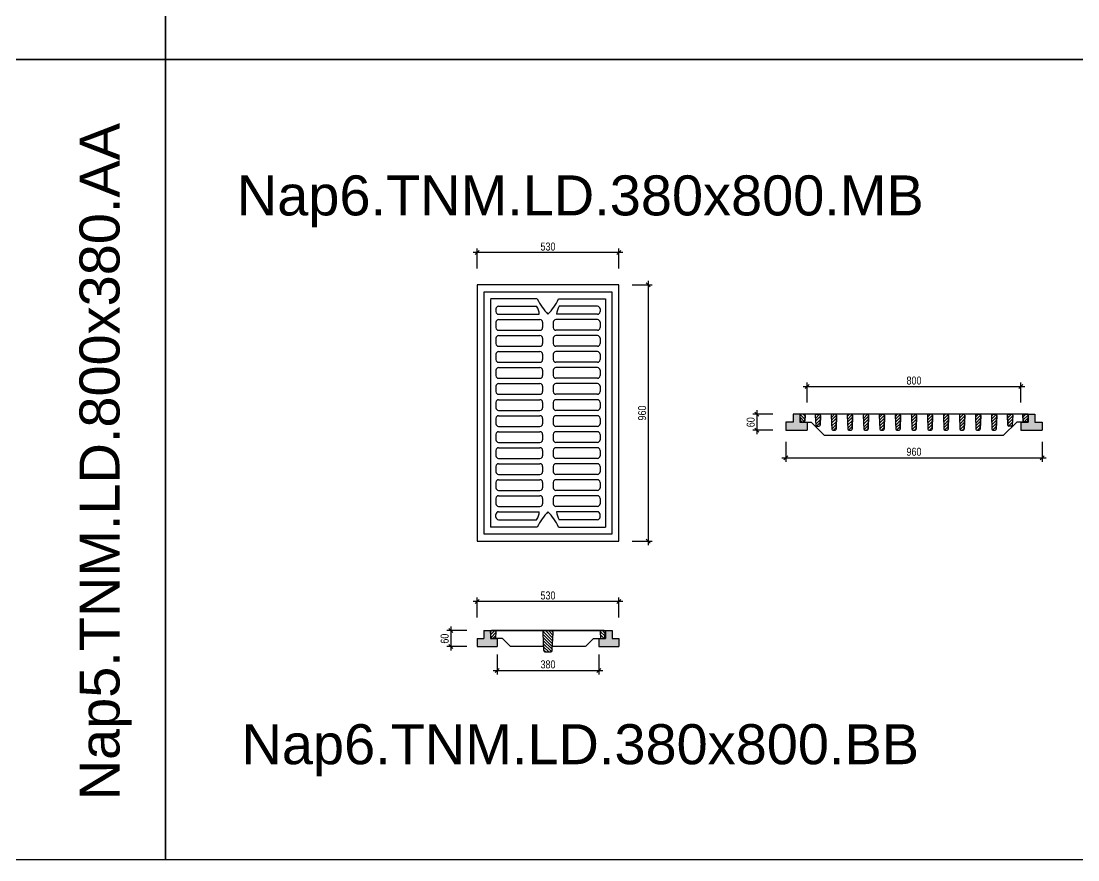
# Model space of a CAD drawing. Header units: feet. Extents: x 0 to 46220, y -100 to 29800.
# Drawn here: x 29459 to 33418, y 18293 to 21437 of the extents above; entities that cross this region are included whole.
import ezdxf
from ezdxf.enums import TextEntityAlignment as Align

# ---------------------------------------------------------------- set-up
doc = ezdxf.new("R2010")
doc.units = ezdxf.units.FT
doc.header["$MEASUREMENT"] = 0
doc.layers.get('Defpoints').update_dxf_attribs({"color": 8})
for name, color, linetype in [('VHG-140', 140, 'Continuous'), ('VHG-150', 150, 'Continuous'), ('VHG-Dim', 140, 'Continuous'), ('VHG-Nap2', 125, 'Continuous'), ('VHG-Nap3', 251, 'Continuous'), ('VHG-Text', 7, 'Continuous'), ('VHG-Thep', 1, 'Continuous')]:
    doc.layers.add(name, color=color, linetype=linetype)
doc.styles.add('VHG-Unicode.Bold', font='arial.ttf', dxfattribs={"width": 0.8})
doc.styles.add('VHG-Unicode.Regular', font='arial.ttf', dxfattribs={"width": 0.8})
doc.dimstyles.new('VHG1-15', dxfattribs={"dimscale": 150, "dimtxt": 0.2, "dimasz": 0.1, "dimexe": 0.1, "dimexo": 0.1, "dimgap": 0.05, "dimtad": 1, "dimdec": 0, "dimzin": 0, "dimdsep": 46, "dimtxsty": 'VHG-Unicode.Regular', "dimblk": 'OBLIQUE', "dimcen": 0.1, "dimdle": 0.1, "dimclrd": 140, "dimclre": 140, "dimclrt": 7, "dimaunit": 1, "dimadec": 3, "dimazin": 0, "dimtfac": 1, "dimtdec": 0, "dimtix": 1, "dimtofl": 0, "dimtmove": 0, "dimatfit": 3, "dimldrblk": 'DOTSMALL', "dimfxl": 0.4, "dimfxlon": 1, "dimtolj": 1, "dimtzin": 0, "dimarcsym": 0})
pattern_1 = [(45, (136169.235, -47546.31), (-5.61737044, 5.61737044), [])]
pattern_2 = [(45, (136169.235, -47546.31), (-5.61737044, 5.61737044), [])]
pattern_3 = [(45, (136169.235, -47545.96), (-5.61737044, 5.61737044), [])]

# ---------------------------------------------------------------- blocks, each defined once
blk = doc.blocks.new('_Oblique')
at = {"layer": 'VHG-Dim', "linetype": 'ByBlock', "lineweight": -2}
blk.add_line((-0.5, -0.5), (0.5, 0.5), dxfattribs=at)
blk = doc.blocks.new('*D285')
at = {"layer": 'Defpoints', "color": 0, "transparency": 16777216}
for p in [(31167.5, 20569), (31167.5, 20447.7), (31697.5, 20447.7)]:
    blk.add_point(p, dxfattribs=at)
at = {"layer": 'VHG-Dim', "color": 140, "lineweight": -2, "transparency": 16777216}
for p, q in [((31712.5, 20569), (31152.5, 20569)), ((31167.5, 20509), (31167.5, 20584)), ((31697.5, 20509), (31697.5, 20584))]:
    blk.add_line(p, q, dxfattribs=at)
at = {"layer": 'VHG-Dim', "color": 140, "lineweight": -2, "transparency": 16777216, "xscale": 15, "yscale": 15, "zscale": 15, "rotation": 180}
blk.add_blockref('_Oblique', (31167.5, 20569), dxfattribs=at)
at = {"layer": 'VHG-Dim', "color": 140, "lineweight": -2, "transparency": 16777216, "xscale": 15, "yscale": 15, "zscale": 15}
blk.add_blockref('_Oblique', (31697.5, 20569), dxfattribs=at)
at = {"layer": 'VHG-Dim', "color": 7, "transparency": 16777216, "insert": (31432.5, 20591.5), "char_height": 30, "attachment_point": 5, "style": 'VHG-Unicode.Regular'}
blk.add_mtext('\\A1;530', dxfattribs=at)
blk = doc.blocks.new('_DotSmall')
at = {"layer": 'VHG-Thep', "linetype": 'ByBlock', "const_width": 0.5}
blk.add_lwpolyline([(-0.0625, 0, 1), (0.0625, 0, 1)], format="xyb", close=True, dxfattribs=at)
blk = doc.blocks.new('*D286')
at = {"layer": 'Defpoints', "color": 0, "transparency": 16777216}
for p in [(31697.5, 20447.7), (31697.5, 19487.7), (31807.8, 19487.7)]:
    blk.add_point(p, dxfattribs=at)
at = {"layer": 'VHG-Dim', "color": 140, "lineweight": -2, "transparency": 16777216}
for p, q in [((31747.8, 20447.7), (31822.8, 20447.7)), ((31807.8, 20462.7), (31807.8, 19472.7)), ((31747.8, 19487.7), (31822.8, 19487.7))]:
    blk.add_line(p, q, dxfattribs=at)
at = {"layer": 'VHG-Dim', "color": 140, "lineweight": -2, "transparency": 16777216, "xscale": 15, "yscale": 15, "zscale": 15}
for p, rotation in [((31807.8, 20447.7), 90), ((31807.8, 19487.7), 270)]:
    blk.add_blockref('_Oblique', p, dxfattribs=dict(at, rotation=rotation))
at = {"layer": 'VHG-Dim', "color": 7, "transparency": 16777216, "insert": (31785.3, 19967.7), "char_height": 30, "attachment_point": 5, "rotation": 90, "style": 'VHG-Unicode.Regular'}
blk.add_mtext('\\A1;960', dxfattribs=at)
blk = doc.blocks.new('*D287')
at = {"layer": 'Defpoints', "color": 0, "transparency": 16777216}
for p in [(32323.8, 19903), (33283.8, 19903), (33283.8, 19799.8)]:
    blk.add_point(p, dxfattribs=at)
at = {"layer": 'VHG-Dim', "color": 140, "lineweight": -2, "transparency": 16777216}
for p, q in [((32323.8, 19859.8), (32323.8, 19784.8)), ((33283.8, 19859.8), (33283.8, 19784.8)), ((32308.8, 19799.8), (33298.8, 19799.8))]:
    blk.add_line(p, q, dxfattribs=at)
at = {"layer": 'VHG-Dim', "color": 140, "lineweight": -2, "transparency": 16777216, "xscale": 15, "yscale": 15, "zscale": 15, "rotation": 180}
blk.add_blockref('_Oblique', (32323.8, 19799.8), dxfattribs=at)
at = {"layer": 'VHG-Dim', "color": 140, "lineweight": -2, "transparency": 16777216, "xscale": 15, "yscale": 15, "zscale": 15}
blk.add_blockref('_Oblique', (33283.8, 19799.8), dxfattribs=at)
at = {"layer": 'VHG-Dim', "color": 7, "transparency": 16777216, "insert": (32803.8, 19822.3), "char_height": 30, "attachment_point": 5, "style": 'VHG-Unicode.Regular'}
blk.add_mtext('\\A1;960', dxfattribs=at)
blk = doc.blocks.new('*D288')
at = {"layer": 'Defpoints', "color": 0, "transparency": 16777216}
for p in [(32351.3, 19963), (32214.6, 19903), (32323.8, 19903)]:
    blk.add_point(p, dxfattribs=at)
at = {"layer": 'VHG-Dim', "color": 140, "lineweight": -2, "transparency": 16777216}
for p, q in [((32274.6, 19963), (32199.6, 19963)), ((32214.6, 19978), (32214.6, 19888)), ((32274.6, 19903), (32199.6, 19903))]:
    blk.add_line(p, q, dxfattribs=at)
at = {"layer": 'VHG-Dim', "color": 140, "lineweight": -2, "transparency": 16777216, "xscale": 15, "yscale": 15, "zscale": 15}
for p, rotation in [((32214.6, 19963), 90), ((32214.6, 19903), 270)]:
    blk.add_blockref('_Oblique', p, dxfattribs=dict(at, rotation=rotation))
at = {"layer": 'VHG-Dim', "color": 7, "transparency": 16777216, "insert": (32192.1, 19933), "char_height": 30, "attachment_point": 5, "rotation": 90, "style": 'VHG-Unicode.Regular'}
blk.add_mtext('\\A1;60', dxfattribs=at)
blk = doc.blocks.new('*D289')
at = {"layer": 'Defpoints', "color": 0, "transparency": 16777216}
for p in [(31167.5, 19261.1), (31167.5, 19091.8), (31697.5, 19091.8)]:
    blk.add_point(p, dxfattribs=at)
at = {"layer": 'VHG-Dim', "color": 140, "lineweight": -2, "transparency": 16777216}
for p, q in [((31712.5, 19261.1), (31152.5, 19261.1)), ((31167.5, 19201.1), (31167.5, 19276.1)), ((31697.5, 19201.1), (31697.5, 19276.1))]:
    blk.add_line(p, q, dxfattribs=at)
at = {"layer": 'VHG-Dim', "color": 140, "lineweight": -2, "transparency": 16777216, "xscale": 15, "yscale": 15, "zscale": 15, "rotation": 180}
blk.add_blockref('_Oblique', (31167.5, 19261.1), dxfattribs=at)
at = {"layer": 'VHG-Dim', "color": 140, "lineweight": -2, "transparency": 16777216, "xscale": 15, "yscale": 15, "zscale": 15}
blk.add_blockref('_Oblique', (31697.5, 19261.1), dxfattribs=at)
at = {"layer": 'VHG-Dim', "color": 7, "transparency": 16777216, "insert": (31432.5, 19283.6), "char_height": 30, "attachment_point": 5, "style": 'VHG-Unicode.Regular'}
blk.add_mtext('\\A1;530', dxfattribs=at)
blk = doc.blocks.new('*D290')
at = {"layer": 'Defpoints', "color": 0, "transparency": 16777216}
for p in [(31192.5, 19151.8), (31068, 19091.8), (31167.5, 19091.8)]:
    blk.add_point(p, dxfattribs=at)
at = {"layer": 'VHG-Dim', "color": 140, "lineweight": -2, "transparency": 16777216}
for p, q in [((31068, 19166.8), (31068, 19076.8)), ((31128, 19151.8), (31053, 19151.8)), ((31128, 19091.8), (31053, 19091.8))]:
    blk.add_line(p, q, dxfattribs=at)
at = {"layer": 'VHG-Dim', "color": 140, "lineweight": -2, "transparency": 16777216, "xscale": 15, "yscale": 15, "zscale": 15}
for p, rotation in [((31068, 19151.8), 90), ((31068, 19091.8), 270)]:
    blk.add_blockref('_Oblique', p, dxfattribs=dict(at, rotation=rotation))
at = {"layer": 'VHG-Dim', "color": 7, "transparency": 16777216, "insert": (31045.5, 19121.8), "char_height": 30, "attachment_point": 5, "rotation": 90, "style": 'VHG-Unicode.Regular'}
blk.add_mtext('\\A1;60', dxfattribs=at)
blk = doc.blocks.new('*D291')
at = {"layer": 'Defpoints', "color": 0, "transparency": 16777216}
for p in [(33203.8, 20066.7), (32403.8, 19903), (33203.8, 19903)]:
    blk.add_point(p, dxfattribs=at)
at = {"layer": 'VHG-Dim', "color": 140, "lineweight": -2, "transparency": 16777216}
for p, q in [((32403.8, 20006.7), (32403.8, 20081.7)), ((33203.8, 20006.7), (33203.8, 20081.7)), ((32388.8, 20066.7), (33218.8, 20066.7))]:
    blk.add_line(p, q, dxfattribs=at)
at = {"layer": 'VHG-Dim', "color": 140, "lineweight": -2, "transparency": 16777216, "xscale": 15, "yscale": 15, "zscale": 15, "rotation": 180}
blk.add_blockref('_Oblique', (32403.8, 20066.7), dxfattribs=at)
at = {"layer": 'VHG-Dim', "color": 140, "lineweight": -2, "transparency": 16777216, "xscale": 15, "yscale": 15, "zscale": 15}
blk.add_blockref('_Oblique', (33203.8, 20066.7), dxfattribs=at)
at = {"layer": 'VHG-Dim', "color": 7, "transparency": 16777216, "insert": (32803.8, 20089.2), "char_height": 30, "attachment_point": 5, "style": 'VHG-Unicode.Regular'}
blk.add_mtext('\\A1;800', dxfattribs=at)
blk = doc.blocks.new('*D292')
at = {"layer": 'Defpoints', "color": 0, "transparency": 16777216}
for p in [(31242.5, 19091.8), (31622.5, 19091.8), (31622.5, 19002.6)]:
    blk.add_point(p, dxfattribs=at)
at = {"layer": 'VHG-Dim', "color": 140, "lineweight": -2, "transparency": 16777216}
for p, q in [((31242.5, 19062.6), (31242.5, 18987.6)), ((31622.5, 19062.6), (31622.5, 18987.6)), ((31227.5, 19002.6), (31637.5, 19002.6))]:
    blk.add_line(p, q, dxfattribs=at)
at = {"layer": 'VHG-Dim', "color": 140, "lineweight": -2, "transparency": 16777216, "xscale": 15, "yscale": 15, "zscale": 15, "rotation": 180}
blk.add_blockref('_Oblique', (31242.5, 19002.6), dxfattribs=at)
at = {"layer": 'VHG-Dim', "color": 140, "lineweight": -2, "transparency": 16777216, "xscale": 15, "yscale": 15, "zscale": 15}
blk.add_blockref('_Oblique', (31622.5, 19002.6), dxfattribs=at)
at = {"layer": 'VHG-Dim', "color": 7, "transparency": 16777216, "insert": (31432.5, 19025.1), "char_height": 30, "attachment_point": 5, "style": 'VHG-Unicode.Regular'}
blk.add_mtext('\\A1;380', dxfattribs=at)
blk = doc.blocks.new('Nap6.TNM.LD.380x800.MB')
at = {"layer": 'VHG-Nap2'}
for p, q in [((-40, 427.5), (-215, 427.5)), ((-215, 425), (-215, -427.5)), ((-185, 400), (-42.5, 400)), ((40, 427.5), (215, 427.5)), ((185, 400), (42.5, 400)), ((215, 427.5), (215, -427.5)), ((-195, 390), (-195, 380)), ((-185, 370), (-32.5, 370)), ((185, 370), (32.5, 370)), ((195, 390), (195, 380)), ((-195, 340), (-195, 320)), ((-185, 350), (-30, 350)), ((-20, 340), (-20, 320)), ((20, 340), (20, 320)), ((185, 350), (30, 350)), ((195, 340), (195, 320)), ((-195, 280), (-195, 260)), ((-185, 310), (-30, 310)), ((-185, 290), (-30, 290)), ((-20, 280), (-20, 260)), ((20, 280), (20, 260)), ((185, 310), (30, 310)), ((185, 290), (30, 290)), ((195, 280), (195, 260)), ((-185, 250), (-30, 250)), ((185, 250), (30, 250)), ((-195, 220), (-195, 200)), ((-185, 230), (-30, 230)), ((-20, 220), (-20, 200)), ((20, 220), (20, 200)), ((185, 230), (30, 230)), ((195, 220), (195, 200)), ((-195, 160), (-195, 140)), ((-185, 190), (-30, 190)), ((-185, 170), (-30, 170)), ((-20, 160), (-20, 140)), ((20, 160), (20, 140)), ((185, 190), (30, 190)), ((185, 170), (30, 170)), ((195, 160), (195, 140)), ((-185, 130), (-30, 130)), ((185, 130), (30, 130)), ((-195, 100), (-195, 80)), ((-185, 110), (-30, 110)), ((-20, 100), (-20, 80)), ((20, 100), (20, 80)), ((185, 110), (30, 110)), ((195, 100), (195, 80)), ((-195, 40), (-195, 20)), ((-185, 70), (-30, 70)), ((-185, 50), (-30, 50)), ((-20, 40), (-20, 20)), ((20, 40), (20, 20)), ((185, 70), (30, 70)), ((185, 50), (30, 50)), ((195, 40), (195, 20)), ((-185, 10), (-30, 10)), ((185, 10), (30, 10)), ((-195, -20), (-195, -40)), ((-185, -10), (-30, -10)), ((-20, -20), (-20, -40)), ((20, -20), (20, -40)), ((185, -10), (30, -10)), ((195, -20), (195, -40)), ((-185, -50), (-30, -50)), ((-185, -70), (-30, -70)), ((185, -50), (30, -50)), ((185, -70), (30, -70)), ((-195, -80), (-195, -100)), ((-185, -110), (-30, -110)), ((-20, -80), (-20, -100)), ((20, -80), (20, -100)), ((185, -110), (30, -110)), ((195, -80), (195, -100)), ((-195, -140), (-195, -160)), ((-185, -130), (-30, -130)), ((-20, -140), (-20, -160)), ((20, -140), (20, -160)), ((185, -130), (30, -130)), ((195, -140), (195, -160)), ((-185, -170), (-30, -170)), ((-185, -190), (-30, -190)), ((185, -170), (30, -170)), ((185, -190), (30, -190)), ((-195, -200), (-195, -220)), ((-185, -230), (-30, -230)), ((-20, -200), (-20, -220)), ((20, -200), (20, -220)), ((185, -230), (30, -230)), ((195, -200), (195, -220)), ((-195, -260), (-195, -280)), ((-185, -250), (-30, -250)), ((-20, -260), (-20, -280)), ((20, -260), (20, -280)), ((185, -250), (30, -250)), ((195, -260), (195, -280)), ((-185, -290), (-30, -290)), ((-185, -310), (-30, -310)), ((185, -290), (30, -290)), ((185, -310), (30, -310)), ((-195, -320), (-195, -340)), ((-185, -350), (-30, -350)), ((-20, -320), (-20, -340)), ((20, -320), (20, -340)), ((185, -350), (30, -350)), ((195, -320), (195, -340)), ((-195, -390), (-195, -380)), ((-185, -370), (-32.5, -370)), ((185, -370), (32.5, -370)), ((195, -390), (195, -380)), ((-40, -427.5), (-215, -427.5)), ((-185, -400), (-42.5, -400)), ((40, -427.5), (215, -427.5)), ((185, -400), (42.5, -400))]:
    blk.add_line(p, q, dxfattribs=at)
for points in [[(-265, 480), (-265, -480), (265, -480), (265, 480)], [(-240, 452.5), (-240, -452.5), (240, -452.5), (240, 452.5)]]:
    blk.add_lwpolyline(points, close=True, dxfattribs=at)
for centre, radius, start, end in [((-185, 390), 10, 90, 180), ((-94.3, 366.1), 62, 3.6508, 33.2191), ((164.4, 527), 227.3, 205.9613, 223.6877), ((-164.4, 527), 227.3, 316.3123, 334.0387), ((94.3, 366.1), 62, 146.7809, 176.3492), ((185, 390), 10, 0, 90), ((-185, 380), 10, 180, 270), ((185, 380), 10, 270, 0), ((-185, 340), 10, 90, 180), ((-185, 320), 10, 180, 270), ((-30, 340), 10, 0, 90), ((-30, 320), 10, 270, 0), ((30, 340), 10, 90, 180), ((30, 320), 10, 180, 270), ((185, 340), 10, 0, 90), ((185, 320), 10, 270, 0), ((-185, 280), 10, 90, 180), ((-30, 280), 10, 0, 90), ((30, 280), 10, 90, 180), ((185, 280), 10, 0, 90), ((-185, 260), 10, 180, 270), ((-30, 260), 10, 270, 0), ((30, 260), 10, 180, 270), ((185, 260), 10, 270, 0), ((-185, 220), 10, 90, 180), ((-185, 200), 10, 180, 270), ((-30, 220), 10, 0, 90), ((-30, 200), 10, 270, 0), ((30, 220), 10, 90, 180), ((30, 200), 10, 180, 270), ((185, 220), 10, 0, 90), ((185, 200), 10, 270, 0), ((-185, 160), 10, 90, 180), ((-30, 160), 10, 0, 90), ((30, 160), 10, 90, 180), ((185, 160), 10, 0, 90), ((-185, 140), 10, 180, 270), ((-30, 140), 10, 270, 0), ((30, 140), 10, 180, 270), ((185, 140), 10, 270, 0), ((-185, 100), 10, 90, 180), ((-185, 80), 10, 180, 270), ((-30, 100), 10, 0, 90), ((-30, 80), 10, 270, 0), ((30, 100), 10, 90, 180), ((30, 80), 10, 180, 270), ((185, 100), 10, 0, 90), ((185, 80), 10, 270, 0), ((-185, 40), 10, 90, 180), ((-30, 40), 10, 0, 90), ((30, 40), 10, 90, 180), ((185, 40), 10, 0, 90), ((-185, 20), 10, 180, 270), ((-30, 20), 10, 270, 0), ((30, 20), 10, 180, 270), ((185, 20), 10, 270, 0), ((-185, -20), 10, 90, 180), ((-30, -20), 10, 0, 90), ((30, -20), 10, 90, 180), ((185, -20), 10, 0, 90), ((-185, -40), 10, 180, 270), ((-185, -80), 10, 90, 180), ((-30, -40), 10, 270, 0), ((-30, -80), 10, 0, 90), ((30, -40), 10, 180, 270), ((30, -80), 10, 90, 180), ((185, -40), 10, 270, 0), ((185, -80), 10, 0, 90), ((-185, -100), 10, 180, 270), ((-30, -100), 10, 270, 0), ((30, -100), 10, 180, 270), ((185, -100), 10, 270, 0), ((-185, -140), 10, 90, 180), ((-30, -140), 10, 0, 90), ((30, -140), 10, 90, 180), ((185, -140), 10, 0, 90), ((-185, -160), 10, 180, 270), ((-185, -200), 10, 90, 180), ((-30, -160), 10, 270, 0), ((-30, -200), 10, 0, 90), ((30, -160), 10, 180, 270), ((30, -200), 10, 90, 180), ((185, -160), 10, 270, 0), ((185, -200), 10, 0, 90), ((-185, -220), 10, 180, 270), ((-30, -220), 10, 270, 0), ((30, -220), 10, 180, 270), ((185, -220), 10, 270, 0), ((-185, -260), 10, 90, 180), ((-30, -260), 10, 0, 90), ((30, -260), 10, 90, 180), ((185, -260), 10, 0, 90), ((-185, -280), 10, 180, 270), ((-185, -320), 10, 90, 180), ((-30, -280), 10, 270, 0), ((-30, -320), 10, 0, 90), ((30, -280), 10, 180, 270), ((30, -320), 10, 90, 180), ((185, -280), 10, 270, 0), ((185, -320), 10, 0, 90), ((-185, -340), 10, 180, 270), ((-30, -340), 10, 270, 0), ((30, -340), 10, 180, 270), ((185, -340), 10, 270, 0), ((-185, -380), 10, 90, 180), ((-185, -390), 10, 180, 270), ((-94.3, -366.1), 62, 326.7809, 356.3492), ((164.4, -527), 227.3, 136.3123, 154.0387), ((-164.4, -527), 227.3, 25.9613, 43.6877), ((94.3, -366.1), 62, 183.6508, 213.2191), ((185, -380), 10, 0, 90), ((185, -390), 10, 270, 0)]:
    blk.add_arc(centre, radius, start, end, dxfattribs=at)
blk = doc.blocks.new('Nap6.TNM.LD.380x800.BB')
at = {"layer": 'VHG-Nap3'}
h = blk.add_hatch(color=256, dxfattribs=at)
h.paths.add_polyline_path([(-190, -60), (-190, -30), (-215, -30), (-215, -4.1, -0.016662), (-215, -3.9), (-215, 0), (-240, 0), (-240, -30), (-265, -30), (-265, -60)])
h.paths.add_polyline_path([(265, -60), (265, -30), (240, -30), (240, 0), (215, 0), (215, -3.9, -0.016662), (215, -4.1), (215, -30), (190, -30), (190, -60)])
at = {"layer": 'VHG-Nap3', "linetype": 'Continuous'}
h = blk.add_hatch(dxfattribs=at)
h.set_pattern_fill('ANSI31', color=256, scale=2.502098, angle=-90, style=0)
h.set_pattern_definition([(225, (47039.321, -135607.925), (-5.61737044, 5.61737044), [])])
edge = h.paths.add_edge_path()
edge.add_line((-213.3, -26.1), (-215, -4.1))
edge.add_arc((-211, -4), 4, 90, 181.9092, ccw=False)
edge.add_line((-211, 0), (-199.3, 0))
edge.add_arc((-199.3, -4), 4, 358.0908, 450, ccw=False)
edge.add_line((-195.3, -4.1), (-197, -26.1))
edge.add_arc((-201, -26), 4, 270, 358.0908, ccw=False)
edge.add_line((-201, -30), (-209.3, -30))
edge.add_arc((-209.3, -26), 4, 181.9092, 270, ccw=False)
h = blk.add_hatch(dxfattribs=at)
h.set_pattern_fill('ANSI31', color=256, scale=2.502098, angle=-90, style=0)
h.set_pattern_definition([(315, (-47039.4585, -135607.925), (5.61737044, 5.61737044), [])])
edge = h.paths.add_edge_path()
edge.add_line((-19.7, -8.4), (-16.3, -72.4))
edge.add_arc((-8.3, -72), 8, 182.6068, 270)
edge.add_line((-8.3, -80), (8.3, -80))
edge.add_arc((8.3, -72), 8, 270, 357.3932)
edge.add_line((16.3, -72.4), (19.7, -8.4))
edge.add_arc((11.7, -8), 8, 357.3932, 450)
edge.add_line((11.7, 0), (-11.7, 0))
edge.add_arc((-11.7, -8), 8, 90, 182.6068)
h = blk.add_hatch(dxfattribs=at)
h.set_pattern_fill('ANSI31', color=256, scale=2.502098, angle=-90, style=0)
h.set_pattern_definition([(315, (-47039.321, -135607.925), (5.61737044, 5.61737044), [])])
edge = h.paths.add_edge_path()
edge.add_line((213.3, -26.1), (215, -4.1))
edge.add_arc((211, -4), 4, 358.0908, 450)
edge.add_line((211, 0), (199.3, 0))
edge.add_arc((199.3, -4), 4, 90, 181.9092)
edge.add_line((195.3, -4.1), (197, -26.1))
edge.add_arc((201, -26), 4, 181.9092, 270)
edge.add_line((201, -30), (209.3, -30))
edge.add_arc((209.3, -26), 4, 270, 358.0908)
at = {"layer": 'VHG-Nap2'}
for p, q in [((-240, 0), (-240, -30)), ((-240, 0), (240, 0)), ((-215, 0), (-215, -30)), ((211, 0), (-211, 0)), ((215, 0), (215, -30)), ((240, 0), (240, -30)), ((-265, -30), (-265, -60)), ((-265, -30), (-240, -30)), ((-215, -30), (-190, -30)), ((-170.1, -30), (-215, -30)), ((-190, -30), (-190, -60)), ((-170.1, -30), (-140.1, -60)), ((170.1, -30), (140.1, -60)), ((170.1, -30), (215, -30)), ((190, -30), (190, -60)), ((190, -30), (215, -30)), ((240, -30), (265, -30)), ((265, -30), (265, -60)), ((-265, -60), (-190, -60)), ((-17.5, -60), (-140.1, -60)), ((139.9, -60), (17.2, -60)), ((190, -60), (265, -60))]:
    blk.add_line(p, q, dxfattribs=at)
at = {"layer": 'VHG-Nap2', "linetype": 'Continuous'}
for p, q in [((-19.7, -8.4), (-16.3, -72.4)), ((16.3, -72.4), (19.7, -8.4))]:
    blk.add_line(p, q, dxfattribs=at)
at = {"layer": 'VHG-Nap2'}
for points in [[(-197, -26.1, -0.404487), (-201, -30), (-209.3, -30, -0.404487), (-213.3, -26.1), (-215, -4.1, -0.424007), (-211, 0), (-199.3, 0, -0.424007), (-195.3, -4.1), (-197, -26.1)], [(197, -26.1, 0.404487), (201, -30), (209.3, -30, 0.404487), (213.3, -26.1), (215, -4.1, 0.424007), (211, 0), (199.3, 0, 0.424007), (195.3, -4.1), (197, -26.1)]]:
    blk.add_lwpolyline(points, format="xyb", dxfattribs=at)
blk.add_lwpolyline([(19.7, -8.4, 0.427603), (11.7, 0), (-11.7, 0, 0.427603), (-19.7, -8.4), (-16.3, -72.4, 0.40095), (-8.3, -80), (8.3, -80, 0.40095), (16.3, -72.4)], format="xyb", close=True, dxfattribs=at)
blk = doc.blocks.new('Nap6.TNM.LD.380x800.AA')
at = {"layer": 'VHG-Nap3'}
h = blk.add_hatch(color=256, dxfattribs=at)
h.paths.add_polyline_path([(-400, -30), (-427.5, -30), (-427.5, 0), (-452.5, 0), (-452.5, -30), (-480, -30), (-480, -60), (-400, -60)])
h.paths.add_polyline_path([(480, -30), (452.5, -30), (452.5, 0), (427.5, 0), (427.5, -30), (400, -30), (400, -60), (480, -60)])
h = blk.add_hatch(dxfattribs=at)
h.set_pattern_fill('ANSI31', color=256, scale=2.502098, style=0)
h.set_pattern_definition([(135, (-136166.735, -47546.31), (5.61737044, 5.61737044), [])])
edge = h.paths.add_edge_path()
edge.add_line((-425.6, -25.1), (-427.4, -4.1))
edge.add_arc((-423.4, -4), 4, 90, 181.9092, ccw=False)
edge.add_line((-423.4, 0), (-411.6, 0))
edge.add_arc((-411.6, -4), 4, 358.0908, 450, ccw=False)
edge.add_line((-407.6, -4.1), (-409.4, -25.1))
edge.add_arc((-413.4, -25), 4, 270, 358.0908, ccw=False)
edge.add_line((-413.4, -29), (-421.6, -29))
edge.add_arc((-421.6, -25), 4, 181.9092, 270, ccw=False)
h = blk.add_hatch(dxfattribs=at)
h.set_pattern_fill('ANSI31', color=256, scale=2.502098, style=0)
h.set_pattern_definition(pattern_1)
h.paths.add_polyline_path([(-230.1, -4.1, 0.424007), (-234.1, 0), (-245.9, 0, 0.424007), (-249.9, -4.1), (-248.1, -56.1, 0.404487), (-244.1, -60), (-235.9, -60, 0.404487), (-231.9, -56.1)])
h = blk.add_hatch(dxfattribs=at)
h.set_pattern_fill('ANSI31', color=256, scale=2.502098, style=0)
h.set_pattern_definition(pattern_1)
h.paths.add_polyline_path([(-170.1, -4.1, 0.424007), (-174.1, 0), (-185.9, 0, 0.424007), (-189.9, -4.1), (-188.1, -56.1, 0.404487), (-184.1, -60), (-175.9, -60, 0.404487), (-171.9, -56.1)])
h = blk.add_hatch(dxfattribs=at)
h.set_pattern_fill('ANSI31', color=256, scale=2.502098, style=0)
h.set_pattern_definition(pattern_3)
h.paths.add_polyline_path([(-110.1, -3.8, 0.424007), (-114.1, 0.3), (-125.9, 0.3, 0.424007), (-129.9, -3.8), (-128.1, -55.8, 0.404487), (-124.1, -59.7), (-115.9, -59.7, 0.404487), (-111.9, -55.8)])
h = blk.add_hatch(dxfattribs=at)
h.set_pattern_fill('ANSI31', color=256, scale=2.502098, style=0)
h.set_pattern_definition(pattern_1)
h.paths.add_polyline_path([(-50.1, -4.1, 0.424007), (-54.1, 0), (-65.9, 0, 0.424007), (-69.9, -4.1), (-68.1, -56.1, 0.404487), (-64.1, -60), (-55.9, -60, 0.404487), (-51.9, -56.1)])
h = blk.add_hatch(dxfattribs=at)
h.set_pattern_fill('ANSI31', color=256, scale=2.502098, style=0)
h.set_pattern_definition(pattern_1)
h.paths.add_polyline_path([(9.9, -4.1, 0.424007), (5.9, 0), (-5.9, 0, 0.424007), (-9.9, -4.1), (-8.1, -56.1, 0.404487), (-4.1, -60), (4.1, -60, 0.404487), (8.1, -56.1)])
h = blk.add_hatch(dxfattribs=at)
h.set_pattern_fill('ANSI31', color=256, scale=2.502098, style=0)
h.set_pattern_definition(pattern_1)
h.paths.add_polyline_path([(129.9, -4.1, 0.424007), (125.9, 0), (114.1, 0, 0.424007), (110.1, -4.1), (111.9, -56.1, 0.404487), (115.9, -60), (124.1, -60, 0.404487), (128.1, -56.1)])
h = blk.add_hatch(dxfattribs=at)
h.set_pattern_fill('ANSI31', color=256, scale=2.502098, style=0)
h.set_pattern_definition([(45, (136169.245, -47546.303), (-5.61737044, 5.61737044), [])])
h.paths.add_polyline_path([(189.9, -4.1, 0.424007), (185.9, 0), (174.1, 0, 0.424007), (170.1, -4.1), (171.9, -56.1, 0.404487), (175.9, -60), (184.1, -60, 0.404487), (188.1, -56.1)])
h = blk.add_hatch(dxfattribs=at)
h.set_pattern_fill('ANSI31', color=256, scale=2.502098, style=0)
h.set_pattern_definition(pattern_1)
h.paths.add_polyline_path([(249.9, -4.1, 0.424007), (245.9, 0), (234.1, 0, 0.424007), (230.1, -4.1), (231.9, -56.1, 0.404487), (235.9, -60), (244.1, -60, 0.404487), (248.1, -56.1)])
h = blk.add_hatch(dxfattribs=at)
h.set_pattern_fill('ANSI31', color=256, scale=2.502098, style=0)
h.set_pattern_definition(pattern_1)
h.paths.add_polyline_path([(309.9, -4.1, 0.424007), (305.9, 0), (294.1, 0, 0.424007), (290.1, -4.1), (291.9, -56.1, 0.404487), (295.9, -60), (304.1, -60, 0.404487), (308.1, -56.1)])
h = blk.add_hatch(dxfattribs=at)
h.set_pattern_fill('ANSI31', color=256, scale=2.502098, style=0)
h.set_pattern_definition(pattern_3)
h.paths.add_polyline_path([(351.9, -40.8, 0.404487), (355.9, -44.7), (364.1, -44.7, 0.404487), (368.1, -40.8), (369.9, -3.8, 0.424007), (365.9, 0.3), (354.1, 0.3, 0.424007), (350.1, -3.8)])
h = blk.add_hatch(dxfattribs=at)
h.set_pattern_fill('ANSI31', color=256, scale=2.502098, style=0)
h.set_pattern_definition([(45, (136166.735, -47546.31), (-5.61737044, 5.61737044), [])])
edge = h.paths.add_edge_path()
edge.add_line((425.6, -25.1), (427.4, -4.1))
edge.add_arc((423.4, -4), 4, 358.0908, 450)
edge.add_line((423.4, 0), (411.6, 0))
edge.add_arc((411.6, -4), 4, 90, 181.9092)
edge.add_line((407.6, -4.1), (409.4, -25.1))
edge.add_arc((413.4, -25), 4, 181.9092, 270)
edge.add_line((413.4, -29), (421.6, -29))
edge.add_arc((421.6, -25), 4, 270, 358.0908)
h = blk.add_hatch(dxfattribs=at)
h.set_pattern_fill('ANSI31', color=256, scale=2.502098, style=0)
h.set_pattern_definition(pattern_2)
h.paths.add_polyline_path([(-350.1, -4.1, 0.424007), (-354.1, 0), (-365.9, 0, 0.424007), (-369.9, -4.1), (-368.1, -41.1, 0.404487), (-364.1, -45), (-355.9, -45, 0.404487), (-351.9, -41.1)])
h = blk.add_hatch(dxfattribs=at)
h.set_pattern_fill('ANSI31', color=256, scale=2.502098, style=0)
h.set_pattern_definition(pattern_2)
h.paths.add_polyline_path([(-290.1, -4.1, 0.424007), (-294.1, 0), (-305.9, 0, 0.424007), (-309.9, -4.1), (-308.1, -56.1, 0.404487), (-304.1, -60), (-295.9, -60, 0.404487), (-291.9, -56.1)])
h = blk.add_hatch(dxfattribs=at)
h.set_pattern_fill('ANSI31', color=256, scale=2.502098, style=0)
h.set_pattern_definition(pattern_2)
h.paths.add_polyline_path([(69.9, -4.1, 0.424007), (65.9, 0), (54.1, 0, 0.424007), (50.1, -4.1), (51.9, -56.1, 0.404487), (55.9, -60), (64.1, -60, 0.404487), (68.1, -56.1)])
at = {"layer": 'VHG-Nap2'}
for p, q in [((-427.5, 0), (-452.5, 0)), ((-125.9, 0.3), (-114.1, 0.3)), ((234.1, 0.3), (245.9, 0.3)), ((294.1, 0.3), (305.9, 0.3)), ((365.9, 0.3), (354.1, 0.3)), ((427.5, 0), (452.5, 0)), ((-452.5, -30), (-480, -30)), ((-480, -30), (-480, -60)), ((-452.5, 0), (-452.5, -30)), ((-427.5, 0), (-427.5, -30)), ((-427.5, 0), (-427.5, -30)), ((427.5, 0), (-427.5, 0)), ((-427.5, -30), (-400, -30)), ((-427.5, -30), (-384.7, -30)), ((-421.6, -29), (-413.4, -29)), ((-407.6, -4.1), (-409.4, -25.1)), ((-400, -30), (-400, -60)), ((-384.7, -30), (-334.7, -80)), ((-369.9, -4.1), (-368.1, -41.1)), ((-365.9, 0), (-354.1, 0)), ((-350.1, -4.1), (-351.9, -41.1)), ((-309.9, -3.8), (-308.1, -55.8)), ((-290.1, -3.8), (-291.9, -55.8)), ((-249.9, -3.8), (-248.1, -55.8)), ((-230.1, -3.8), (-231.9, -55.8)), ((-189.9, -3.8), (-188.1, -55.8)), ((-170.1, -3.8), (-171.9, -55.8)), ((-129.9, -3.8), (-128.1, -55.8)), ((-110.1, -3.8), (-111.9, -55.8)), ((-69.9, -3.8), (-68.1, -55.8)), ((-50.1, -3.8), (-51.9, -55.8)), ((-9.9, -3.8), (-8.1, -55.8)), ((9.9, -3.8), (8.1, -55.8)), ((50.1, -3.8), (51.9, -55.8)), ((69.9, -3.8), (68.1, -55.8)), ((110.1, -3.8), (111.9, -55.8)), ((129.9, -4.1), (128.1, -56.1)), ((170.1, -3.8), (171.9, -55.8)), ((189.9, -3.8), (188.1, -55.8)), ((230.1, -4.1), (231.9, -56.1)), ((249.9, -4.1), (248.1, -56.1)), ((290.1, -4.1), (291.9, -56.1)), ((309.9, -4.1), (308.1, -56.1)), ((384.7, -30), (334.7, -80)), ((350.1, -3.8), (351.9, -40.8)), ((369.9, -3.8), (368.1, -40.8)), ((427.5, -30), (384.7, -30)), ((400, -30), (427.5, -30)), ((400, -30), (400, -60)), ((407.6, -4.1), (409.4, -25.1)), ((421.6, -29), (413.4, -29)), ((427.5, 0), (427.5, -30)), ((427.5, 0), (427.5, -30)), ((452.5, 0), (452.5, -30)), ((452.5, -30), (480, -30)), ((480, -30), (480, -60)), ((-480, -60), (-400, -60)), ((-364.1, -45), (-355.9, -45)), ((-124.1, -59.7), (-115.9, -59.7)), ((235.9, -60), (244.1, -60)), ((295.9, -60), (304.1, -60)), ((364.1, -44.7), (355.9, -44.7)), ((400, -60), (480, -60)), ((334.7, -80), (-334.7, -80))]:
    blk.add_line(p, q, dxfattribs=at)
for points in [[(-230.1, -4.1, 0.424007), (-234.1, 0), (-245.9, 0, 0.424007), (-249.9, -4.1), (-248.1, -56.1, 0.404487), (-244.1, -60), (-235.9, -60, 0.404487), (-231.9, -56.1)], [(-170.1, -4.1, 0.424007), (-174.1, 0), (-185.9, 0, 0.424007), (-189.9, -4.1), (-188.1, -56.1, 0.404487), (-184.1, -60), (-175.9, -60, 0.404487), (-171.9, -56.1)], [(-110.1, -3.8, 0.424007), (-114.1, 0.3), (-125.9, 0.3, 0.424007), (-129.9, -3.8), (-128.1, -55.8, 0.404487), (-124.1, -59.7), (-115.9, -59.7, 0.404487), (-111.9, -55.8)], [(-50.1, -4.1, 0.424007), (-54.1, 0), (-65.9, 0, 0.424007), (-69.9, -4.1), (-68.1, -56.1, 0.404487), (-64.1, -60), (-55.9, -60, 0.404487), (-51.9, -56.1)], [(9.9, -4.1, 0.424007), (5.9, 0), (-5.9, 0, 0.424007), (-9.9, -4.1), (-8.1, -56.1, 0.404487), (-4.1, -60), (4.1, -60, 0.404487), (8.1, -56.1)], [(129.9, -4.1, 0.424007), (125.9, 0), (114.1, 0, 0.424007), (110.1, -4.1), (111.9, -56.1, 0.404487), (115.9, -60), (124.1, -60, 0.404487), (128.1, -56.1)], [(189.9, -4.1, 0.424007), (185.9, 0), (174.1, 0, 0.424007), (170.1, -4.1), (171.9, -56.1, 0.404487), (175.9, -60), (184.1, -60, 0.404487), (188.1, -56.1)], [(249.9, -4.1, 0.424007), (245.9, 0), (234.1, 0, 0.424007), (230.1, -4.1), (231.9, -56.1, 0.404487), (235.9, -60), (244.1, -60, 0.404487), (248.1, -56.1)], [(309.9, -4.1, 0.424007), (305.9, 0), (294.1, 0, 0.424007), (290.1, -4.1), (291.9, -56.1, 0.404487), (295.9, -60), (304.1, -60, 0.404487), (308.1, -56.1)], [(350.1, -3.8, -0.424007), (354.1, 0.3), (365.9, 0.3, -0.424007), (369.9, -3.8), (368.1, -40.8, -0.404487), (364.1, -44.7), (355.9, -44.7, -0.404487), (351.9, -40.8)], [(-407.6, -4.1, 0.424007), (-411.6, 0), (-423.4, 0, 0.424007), (-427.4, -4.1), (-425.6, -25.1, 0.404487), (-421.6, -29), (-413.4, -29, 0.404487), (-409.4, -25.1)], [(-350.1, -4.1, 0.424007), (-354.1, 0), (-365.9, 0, 0.424007), (-369.9, -4.1), (-368.1, -41.1, 0.404487), (-364.1, -45), (-355.9, -45, 0.404487), (-351.9, -41.1)], [(-290.1, -4.1, 0.424007), (-294.1, 0), (-305.9, 0, 0.424007), (-309.9, -4.1), (-308.1, -56.1, 0.404487), (-304.1, -60), (-295.9, -60, 0.404487), (-291.9, -56.1)], [(69.9, -4.1, 0.424007), (65.9, 0), (54.1, 0, 0.424007), (50.1, -4.1), (51.9, -56.1, 0.404487), (55.9, -60), (64.1, -60, 0.404487), (68.1, -56.1)], [(407.6, -4.1, -0.424007), (411.6, 0), (423.4, 0, -0.424007), (427.4, -4.1), (425.6, -25.1, -0.404487), (421.6, -29), (413.4, -29, -0.404487), (409.4, -25.1)]]:
    blk.add_lwpolyline(points, format="xyb", close=True, dxfattribs=at)
for centre, start, end in [((-125.9, -3.7), 90, 181.9092), ((-114.1, -3.7), 358.0908, 90), ((234.1, -3.7), 90, 181.9092), ((245.9, -3.7), 358.0908, 90), ((294.1, -3.7), 90, 181.9092), ((305.9, -3.7), 358.0908, 90), ((-423.4, -4), 90, 181.9092), ((-411.6, -4), 358.0908, 90), ((-365.9, -4), 90, 181.9092), ((-354.1, -4), 358.0908, 90), ((411.6, -4), 90, 181.9092), ((423.4, -4), 358.0908, 90), ((-364.1, -41), 181.9092, 270), ((-355.9, -41), 270, 358.0908), ((-244.1, -55.7), 181.9092, 270), ((-124.1, -55.7), 181.9092, 270), ((-115.9, -55.7), 270, 358.0908), ((115.9, -55.7), 181.9092, 270), ((235.9, -56), 181.9092, 270), ((244.1, -56), 270, 358.0908), ((295.9, -56), 181.9092, 270), ((304.1, -56), 270, 358.0908), ((355.9, -40.7), 181.9092, 270), ((364.1, -40.7), 270, 358.0908)]:
    blk.add_arc(centre, 4, start, end, dxfattribs=at)

msp = doc.modelspace()

# ---------------------------------------------------------------- linework, layer by layer
at = {"layer": 'VHG-140'}
for points in [[(26000, 24292.5), (30000, 24292.5), (30000, 21292.5), (26000, 21292.5)], [(30000, 24292.5), (34000, 24292.5), (34000, 21292.5), (30000, 21292.5)]]:
    msp.add_lwpolyline(points, close=True, dxfattribs=at)
at = {"layer": 'VHG-150'}
for points in [[(26000, 21292.5), (30000, 21292.5), (30000, 18292.5), (26000, 18292.5)], [(30000, 21292.5), (34000, 21292.5), (34000, 18292.5), (30000, 18292.5)]]:
    msp.add_lwpolyline(points, close=True, dxfattribs=at)

# ---------------------------------------------------------------- block references
at = {"layer": 'VHG-Dim'}
for name, p in [('Nap6.TNM.LD.380x800.MB', (31432.5, 19967.7)), ('Nap6.TNM.LD.380x800.AA', (32803.8, 19963)), ('Nap6.TNM.LD.380x800.BB', (31432.5, 19151.8))]:
    msp.add_blockref(name, p, dxfattribs=at)

# ---------------------------------------------------------------- texts
at = {"layer": 'VHG-Text', "style": 'VHG-Unicode.Bold'}
msp.add_text('Nap5.TNM.LD.800x380.AA', height=150, rotation=90, dxfattribs=at).set_placement((29827.3, 19785.3), align=Align.CENTER)
for s, p in [('Nap6.TNM.LD.380x800.MB', (31553.6, 20708.4)), ('Nap6.TNM.LD.380x800.BB', (31553.6, 18651.1))]:
    msp.add_text(s, height=150, dxfattribs=at).set_placement(p, align=Align.CENTER)

# ---------------------------------------------------------------- dimensions: what is measured, and where the dimension line sits
at = {"layer": 'VHG-Dim'}
for base, p1, p2, picture, middle in [((31167.5, 20569), (31697.5, 20447.7), (31167.5, 20447.7), '*D285', (31432.5, 20591.5)), ((33203.8, 20066.7), (32403.8, 19903), (33203.8, 19903), '*D291', (32803.8, 20089.2)), ((33283.8, 19799.8), (32323.8, 19903), (33283.8, 19903), '*D287', (32803.8, 19822.3)), ((31167.5, 19261.1), (31697.5, 19091.8), (31167.5, 19091.8), '*D289', (31432.5, 19283.6)), ((31622.5, 19002.6), (31242.5, 19091.8), (31622.5, 19091.8), '*D292', (31432.5, 19025.1))]:
    dim = msp.add_linear_dim(base=base, p1=p1, p2=p2, dimstyle='VHG1-15', dxfattribs=at)
    dim.commit()
    dim.dimension.update_dxf_attribs({"geometry": picture, "text_midpoint": middle})
for base, p1, p2, angle, picture, middle in [((31807.8, 19487.7), (31697.5, 20447.7), (31697.5, 19487.7), 270, '*D286', (31785.3, 19967.7)), ((32214.6, 19903), (32351.3, 19963), (32323.8, 19903), 90, '*D288', (32192.1, 19933)), ((31068, 19091.8), (31192.5, 19151.8), (31167.5, 19091.8), 270, '*D290', (31045.5, 19121.8))]:
    dim = msp.add_linear_dim(base=base, p1=p1, p2=p2, angle=angle, dimstyle='VHG1-15', dxfattribs=at)
    dim.commit()
    dim.dimension.update_dxf_attribs({"geometry": picture, "text_midpoint": middle})

doc.saveas('drawing.dxf')
